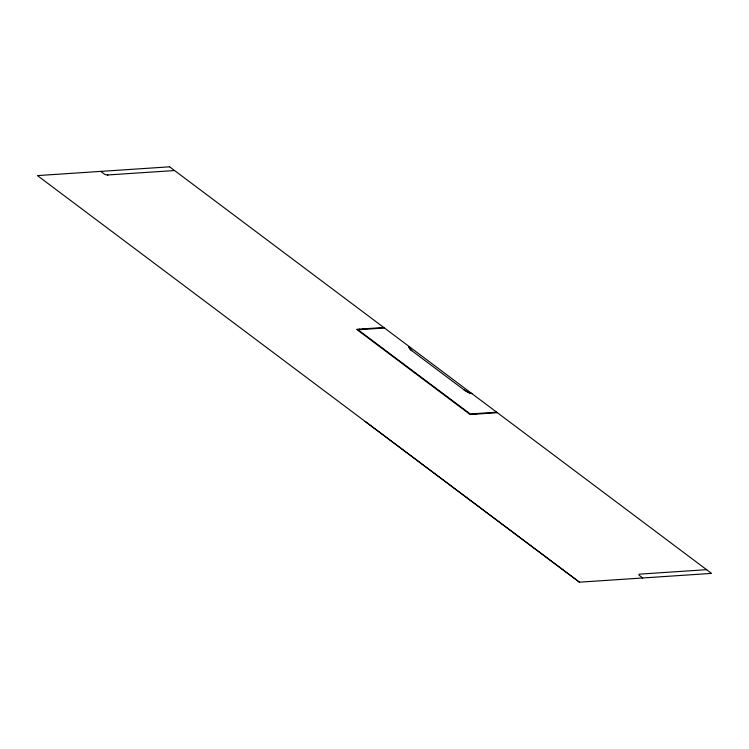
<?xml version="1.0" encoding="UTF-8"?>
<svg xmlns="http://www.w3.org/2000/svg" width="749" height="749" viewBox="0 0 749 749"><rect width="100%" height="100%" fill="white"/><g stroke="black" fill="none" stroke-linecap="round" stroke-linejoin="round"><path stroke-width="1.12" d="M642.698 577.975L639.243 575.354A2.902 1.077 18.1 0 1 639.487 574.155L706.579 569.671M174.573 170.538L107.416 174.985A2.902 1.077 18.1 0 1 104.28 174.011L100.75 171.39M383.788 327.5L356.561 329.307L470.147 414.525L497.364 412.708M384.462 328.006L358.031 329.766L470.26 413.963L496.69 412.203M411.435 370.474L412.231 370.427M415.274 373.358L416.07 373.302M365.212 421.5L579.483 582.179M107.931 174.976L107.416 174.985M464.211 389.995L468.49 392.579L471.851 393.571L468.49 392.579L464.211 389.995L411.66 350.569C409.591 350.232 408.785 346.038 408.682 346.974L411.81 350.691M362.638 328.905L363.321 329.41M475.549 413.607L476.224 414.122M359.473 329.12L360.147 329.626M472.376 413.822L473.05 414.328M169.602 166.812L37.45 175.603L579.398 582.188L711.55 573.397L169.602 166.812"/></g></svg>
